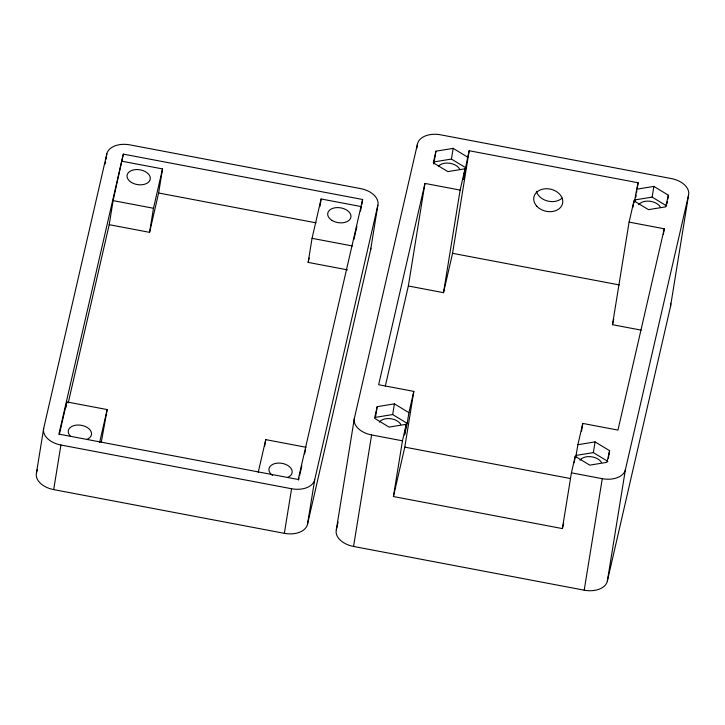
<?xml version="1.0" encoding="UTF-8"?>
<svg xmlns="http://www.w3.org/2000/svg" width="725" height="725" viewBox="0 0 725 725"><rect width="100%" height="100%" fill="white"/><g stroke="black" fill="none" stroke-linecap="round" stroke-linejoin="round"><path stroke-width="1.09" d="M36.458 472.972L43.681 428.375L106.829 153.872A20.554 13.132 9.2 0 1 129.956 144.882L360.615 188.609A20.554 13.132 9.2 0 1 377.852 205.238L370.629 249.844L307.482 524.347A20.554 13.132 9.2 0 1 284.354 533.337L53.695 489.611A20.554 13.132 9.2 0 1 36.458 472.972L37.22 469.673M105.207 163.904L105.569 161.675M105.922 159.446L106.829 153.872M65.921 407.396L66.809 401.922L107.173 409.571L101.255 442.395M53.695 489.611L60.918 445.014A20.554 13.132 9.2 0 1 43.681 428.375M68.222 402.901L109.212 224.696L113.109 200.608L123.323 154.126L362.627 199.493L361.802 204.586M109.212 224.696L149.577 232.344L153.473 208.265L162.527 168.916L122.163 161.267M149.577 232.344L158.63 193.004L162.527 168.916M264.679 446.201L265.749 439.631L306.113 447.28M347.429 269.854L308.152 262.405L312.049 238.326L321.103 198.976L361.467 206.625L360.461 211.002M319.861 206.643L321.103 198.976M284.354 533.337L291.577 488.741A20.554 13.132 9.2 0 0 314.704 479.751L377.852 205.238M307.482 524.347L314.704 479.751M336.318 529.812L354.371 418.316L417.518 143.813A20.554 13.132 9.2 0 1 440.646 134.823L671.305 178.549A20.554 13.132 9.2 0 1 688.542 195.188L670.48 306.684L607.332 581.187A20.554 13.132 9.2 0 1 584.205 590.177L353.546 546.451A20.554 13.132 9.2 0 1 336.318 529.812L338.086 522.1M416.793 148.272L417.518 143.813M353.546 546.451L371.608 434.955A20.554 13.132 9.2 0 1 354.371 418.316M377.208 406.653L375.478 417.355L392.669 414.555L407.187 423.382L404.505 435L406.245 424.297L389.044 427.097L374.526 418.271L377.208 406.653L394.409 403.852L408.918 412.679L407.187 423.382M385.319 386.099L408.338 285.994L424.959 183.416L460.13 190.086L465.024 168.798L447.833 171.608L433.305 162.799L435.97 151.172L453.161 148.362L467.688 157.171L463.284 179.501L465.024 168.798M392.669 414.555L394.409 403.852M433.749 163.986L435.97 151.172M563.651 523.088L562.392 528.579L393.421 496.552L402.457 440.8L406.245 424.297M393.421 496.552L404.795 447.135L413.821 391.391L378.649 384.721L424.959 183.416M465.948 167.874L451.421 159.065L453.161 148.362M408.338 285.994L443.51 292.664L460.13 190.086M443.51 292.664L452.563 253.315L469.184 150.737L638.145 182.763L637.239 188.337M562.392 528.579L571.418 472.827L575.224 456.333L589.751 465.142L606.943 462.333L609.607 450.705L595.08 441.897L577.888 444.706L575.677 457.52M574.191 462.749L575.224 456.333M581.513 431.221L582.782 423.418L617.954 430.088L664.263 228.783L629.082 222.113L612.48 324.691L641.054 330.111M632.952 207.25L633.985 200.825L648.503 209.652L665.704 206.852L668.387 195.224L653.868 186.407L636.668 189.207L634.447 202.021M607.876 461.408L593.349 452.599L595.08 441.897M635.073 201.722L635.435 199.493M635.798 197.263L636.151 195.034M636.514 192.805L636.876 190.575M584.205 590.177L602.267 478.681A20.554 13.132 9.2 0 0 625.394 469.691L688.542 195.188M608.393 458.2L609.607 450.705M666.647 205.927L652.138 197.109L653.868 186.407M667 203.788L667.344 201.65M667.689 199.511L668.387 195.224M663.357 234.356L664.263 228.783M607.332 581.187L625.394 469.691M636.668 189.207L638.145 182.763M123.323 154.126L58.915 434.13L298.22 479.488L362.627 199.493M59.269 434.71L66.809 401.922M99.633 442.359L107.173 409.571M258.209 472.419L265.749 439.631M308.152 262.405L309.158 258.037M298.573 480.068L299.072 477.884M299.579 475.7L301.836 465.858M304.6 453.841L305.606 449.464M353.927 239.413L356.945 226.3M408.918 412.679L413.821 391.391M629.082 222.113L633.985 200.825M577.888 444.706L582.782 423.418M612.48 324.691L613.731 319.227M467.688 157.171L469.184 150.737M434.23 161.874L451.421 159.065M634.937 199.91L652.138 197.109M576.158 455.409L593.349 452.599M158.63 193.004L316.091 222.847M452.563 253.315L619.304 284.925M113.109 200.608L153.473 208.265M312.049 238.326L352.413 245.974M371.608 434.955L402.457 440.8M571.418 472.827L602.267 478.681M404.795 447.135L570.421 478.536M60.918 445.014L291.577 488.741M272.573 475.446A11.745 7.504 9.2 0 1 272.564 464.453A11.745 7.504 9.2 0 1 289.493 466.692A11.745 7.504 9.2 0 1 287.526 477.422M70.552 436.296A11.745 7.504 9.2 0 1 72.926 425.947A11.745 7.504 9.2 0 1 89.238 429.037A11.745 7.504 9.2 0 1 86.855 439.386M370.837 248.14A20.554 13.132 9.2 0 1 370.629 249.844M562.138 198.079A14.681 11.283 13 0 1 547.502 201.006A14.681 11.283 13 0 1 536.391 191.382M670.553 303.231A20.554 13.132 9.2 0 1 670.48 306.684M438.553 166.079A11.745 7.504 9.2 0 1 450.044 163.288A11.745 7.504 9.2 0 1 459.958 169.632M579.973 460.221A11.745 7.504 9.2 0 1 590.839 456.678A11.745 7.504 9.2 0 1 601.505 462.459M379.293 422.177A11.745 7.504 9.2 0 1 390.159 418.642A11.745 7.504 9.2 0 1 400.825 424.415M638.734 204.731A11.745 7.504 9.2 0 1 649.609 201.197A11.745 7.504 9.2 0 1 660.276 206.969M332.104 220.472A11.745 7.504 9.2 0 0 350.864 217.409A11.745 7.504 9.2 0 0 335.022 207.794A11.745 7.504 9.2 0 0 332.104 220.472M131.433 182.437A11.745 7.504 9.2 0 0 150.193 179.374A11.745 7.504 9.2 0 0 134.352 169.759A11.745 7.504 9.2 0 0 131.433 182.437M536.772 206.154A14.681 11.283 13 0 0 561.703 205.728A14.681 11.283 13 0 0 546.251 188.727A14.681 11.283 13 0 0 536.772 206.154"/></g></svg>
